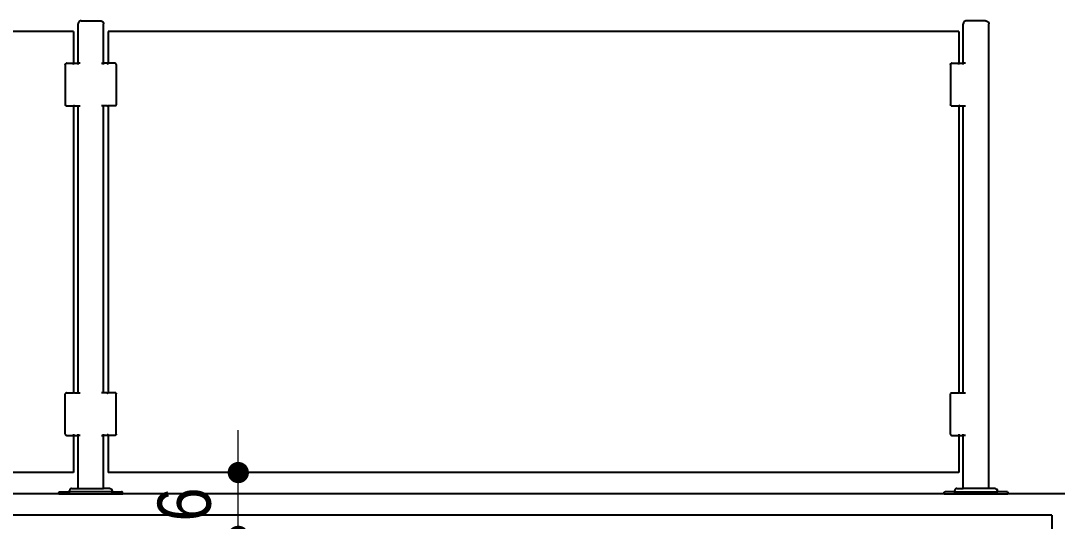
# Model space of a CAD drawing. Header units: millimetres. Extents: x 106699 to 122058, y 158555 to 162844.
# Drawn here: x 109741 to 109887.2, y 160953 to 161023.6 of the extents above; entities that cross this region are included whole.
import ezdxf

# ---------------------------------------------------------------- set-up
doc = ezdxf.new("R2010")
doc.units = ezdxf.units.MM
doc.layers.add('S2000-002 Çizgi', color=7, linetype='Continuous')
doc.styles.add('BE', font='ARIALN.TTF')
doc.dimstyles.new('Copy of BE-50', dxfattribs={"dimscale": 100, "dimtxt": 0.05, "dimasz": 0.02, "dimexe": 0.025, "dimexo": 0, "dimgap": 0.025, "dimtad": 1, "dimdec": 1, "dimrnd": 0.5, "dimdsep": 46, "dimtxsty": 'BE', "dimblk": 'DOT', "dimcen": 0.5, "dimdle": 0.025, "dimse1": 1, "dimse2": 1, "dimclrd": 256, "dimclre": 256, "dimclrt": 256, "dimadec": 0, "dimazin": 2, "dimtm": 1e-09, "dimtfac": 1, "dimtdec": 1, "dimtix": 1, "dimtmove": 2, "dimatfit": 0, "dimldrblk": 'DOT', "dimfxl": 0.5, "dimfxlon": 1, "dimtolj": 1, "dimlwd": 9, "dimlwe": 0, "dimarcsym": 0})

# ---------------------------------------------------------------- blocks, each defined once
blk = doc.blocks.new('_Dot')
at = {"color": 0, "linetype": 'ByBlock', "lineweight": -2}
blk.add_line((-0.5, 0), (-1, 0), dxfattribs=at)
at = {"color": 0, "linetype": 'ByBlock', "const_width": 0.5}
blk.add_lwpolyline([(-0.25, 0, 1), (0.25, 0, 1)], format="xyb", close=True, dxfattribs=at)
blk = doc.blocks.new('*D165')
at = {"layer": 'Defpoints', "color": 0, "transparency": 16777216}
for p in [(117079.182, 160612.898), (117079.182, 160612.898), (117079.182, 160606.898)]:
    blk.add_point(p, dxfattribs=at)
at = {"layer": 'S2000-002 Çizgi', "color": 134, "lineweight": 9, "true_color": 0x00a5a5, "transparency": 16777216}
for p, q in [((117079.182, 160614.898), (117079.182, 160616.898)), ((117079.182, 160606.898), (117079.182, 160612.898)), ((117079.182, 160604.898), (117079.182, 160602.898))]:
    blk.add_line(p, q, dxfattribs=at)
at = {"layer": 'S2000-002 Çizgi', "color": 134, "lineweight": 9, "true_color": 0x00a5a5, "transparency": 16777216, "xscale": 2, "yscale": 2, "zscale": 2}
for p, rotation in [((117079.182, 160612.898), 270), ((117079.182, 160606.898), 90)]:
    blk.add_blockref('_Dot', p, dxfattribs=dict(at, rotation=rotation))
at = {"layer": 'S2000-002 Çizgi', "color": 134, "true_color": 0x00a5a5, "transparency": 16777216, "insert": (117074.129, 160609.898), "char_height": 5, "attachment_point": 5, "rotation": 90, "style": 'BE'}
blk.add_mtext('\\A1;6', dxfattribs=at)
blk = doc.blocks.new('BB')
for p, q in [((117064.119, 160655.165), (117064.112, 160655.098)), ((117064.114, 160651.398), (117064.112, 160655.098)), ((117064.141, 160655.228), (117064.119, 160655.165)), ((117064.177, 160655.285), (117064.141, 160655.228)), ((117064.225, 160655.333), (117064.177, 160655.285)), ((117064.282, 160655.368), (117064.225, 160655.333)), ((117064.345, 160655.391), (117064.282, 160655.368)), ((117064.412, 160655.398), (117064.345, 160655.391)), ((117064.412, 160655.398), (117066.211, 160655.398)), ((117066.211, 160655.398), (117066.278, 160655.391)), ((117066.278, 160655.391), (117066.341, 160655.368)), ((117066.341, 160655.368), (117066.398, 160655.333)), ((117066.398, 160655.333), (117066.446, 160655.285)), ((117066.446, 160655.285), (117066.482, 160655.228)), ((117066.482, 160655.228), (117066.504, 160655.165)), ((117066.504, 160655.165), (117066.512, 160655.098)), ((117066.509, 160651.398), (117066.512, 160655.098)), ((117147.359, 160655.165), (117147.352, 160655.098)), ((117147.354, 160651.398), (117147.352, 160655.098)), ((117147.381, 160655.228), (117147.359, 160655.165)), ((117147.417, 160655.285), (117147.381, 160655.228)), ((117147.465, 160655.333), (117147.417, 160655.285)), ((117147.522, 160655.368), (117147.465, 160655.333)), ((117147.585, 160655.391), (117147.522, 160655.368)), ((117147.652, 160655.398), (117147.585, 160655.391)), ((117149.451, 160655.398), (117147.652, 160655.398)), ((117149.451, 160655.398), (117149.518, 160655.391)), ((117149.518, 160655.391), (117149.581, 160655.368)), ((117149.581, 160655.368), (117149.638, 160655.333)), ((117149.638, 160655.333), (117149.686, 160655.285)), ((117149.686, 160655.285), (117149.722, 160655.228)), ((117149.722, 160655.228), (117149.744, 160655.165)), ((117149.744, 160655.165), (117149.752, 160655.098)), ((117149.752, 160611.398), (117149.752, 160655.098)), ((117063.692, 160654.398), (116983.692, 160654.398)), ((117063.692, 160654.398), (117063.692, 160651.398)), ((117146.932, 160654.398), (117066.932, 160654.398)), ((117066.932, 160654.398), (117066.932, 160651.398)), ((117146.932, 160654.398), (117146.932, 160651.398)), ((117062.912, 160651.298), (117062.914, 160651.32)), ((117062.912, 160651.298), (117062.912, 160647.498)), ((117062.914, 160651.32), (117062.921, 160651.341)), ((117062.921, 160651.341), (117062.933, 160651.36)), ((117062.933, 160651.36), (117062.949, 160651.376)), ((117062.949, 160651.376), (117062.968, 160651.388)), ((117062.968, 160651.388), (117062.989, 160651.396)), ((117063.007, 160651.396), (117062.989, 160651.396)), ((117063.012, 160651.398), (117063.007, 160651.396)), ((117063.012, 160651.398), (117063.692, 160651.398)), ((117063.769, 160651.396), (117063.692, 160651.398)), ((117063.692, 160651.398), (117063.692, 160651.376)), ((117063.692, 160651.341), (117063.694, 160651.32)), ((117063.692, 160651.298), (117063.694, 160651.32)), ((117063.694, 160651.32), (117063.701, 160651.341)), ((117063.729, 160651.376), (117063.748, 160651.388)), ((117063.748, 160651.388), (117063.769, 160651.396)), ((117063.769, 160651.396), (117063.792, 160651.398)), ((117063.792, 160651.398), (117064.114, 160651.398)), ((117064.112, 160651.376), (117064.114, 160651.398)), ((117064.112, 160651.298), (117064.112, 160651.341)), ((117064.308, 160651.398), (117064.114, 160651.398)), ((117066.315, 160651.398), (117066.509, 160651.398)), ((117066.512, 160651.376), (117066.509, 160651.398)), ((117066.832, 160651.398), (117066.509, 160651.398)), ((117066.512, 160651.298), (117066.512, 160651.341)), ((117066.854, 160651.396), (117066.832, 160651.398)), ((117066.854, 160651.396), (117066.932, 160651.398)), ((117066.875, 160651.388), (117066.854, 160651.396)), ((117066.894, 160651.376), (117066.875, 160651.388)), ((117066.929, 160651.32), (117066.922, 160651.341)), ((117066.932, 160651.341), (117066.929, 160651.32)), ((117066.932, 160651.298), (117066.929, 160651.32)), ((117066.932, 160651.398), (117066.932, 160651.376)), ((117067.612, 160651.398), (117066.932, 160651.398)), ((117067.612, 160651.398), (117067.617, 160651.396)), ((117067.617, 160651.396), (117067.634, 160651.396)), ((117067.655, 160651.388), (117067.634, 160651.396)), ((117067.674, 160651.376), (117067.655, 160651.388)), ((117067.69, 160651.36), (117067.674, 160651.376)), ((117067.702, 160651.341), (117067.69, 160651.36)), ((117067.709, 160651.32), (117067.702, 160651.341)), ((117067.712, 160651.298), (117067.709, 160651.32)), ((117067.712, 160651.298), (117067.712, 160647.498)), ((117146.152, 160651.298), (117146.154, 160651.32)), ((117146.152, 160651.298), (117146.152, 160647.498)), ((117146.154, 160651.32), (117146.161, 160651.341)), ((117146.161, 160651.341), (117146.173, 160651.36)), ((117146.173, 160651.36), (117146.189, 160651.376)), ((117146.189, 160651.376), (117146.208, 160651.388)), ((117146.208, 160651.388), (117146.229, 160651.396)), ((117146.247, 160651.396), (117146.229, 160651.396)), ((117146.252, 160651.398), (117146.247, 160651.396)), ((117146.252, 160651.398), (117146.932, 160651.398)), ((117147.009, 160651.396), (117146.932, 160651.398)), ((117146.932, 160651.398), (117146.932, 160651.376)), ((117146.932, 160651.341), (117146.934, 160651.32)), ((117146.932, 160651.298), (117146.934, 160651.32)), ((117146.934, 160651.32), (117146.941, 160651.341)), ((117146.969, 160651.376), (117146.988, 160651.388)), ((117146.988, 160651.388), (117147.009, 160651.396)), ((117147.009, 160651.396), (117147.032, 160651.398)), ((117147.032, 160651.398), (117147.354, 160651.398)), ((117147.352, 160651.376), (117147.354, 160651.398)), ((117147.352, 160651.298), (117147.352, 160651.341)), ((117147.548, 160651.398), (117147.354, 160651.398)), ((117062.914, 160647.476), (117062.912, 160647.498)), ((117062.921, 160647.455), (117062.914, 160647.476)), ((117062.933, 160647.436), (117062.921, 160647.455)), ((117062.949, 160647.42), (117062.933, 160647.436)), ((117062.968, 160647.408), (117062.949, 160647.42)), ((117062.968, 160647.408), (117062.989, 160647.401)), ((117062.989, 160647.401), (117063.007, 160647.401)), ((117063.012, 160647.398), (117063.007, 160647.401)), ((117063.012, 160647.398), (117063.692, 160647.398)), ((117063.692, 160647.455), (117063.692, 160647.408)), ((117063.693, 160647.455), (117063.692, 160647.408)), ((117063.693, 160647.455), (117063.692, 160647.408)), ((117063.769, 160647.401), (117063.692, 160647.398)), ((117063.692, 160647.398), (117063.692, 160620.398)), ((117063.713, 160647.436), (117063.701, 160647.455)), ((117063.729, 160647.42), (117063.713, 160647.436)), ((117063.748, 160647.408), (117063.729, 160647.42)), ((117063.792, 160647.398), (117063.769, 160647.401)), ((117063.792, 160647.398), (117064.112, 160647.398)), ((117064.112, 160647.408), (117064.112, 160647.455)), ((117064.112, 160620.398), (117064.112, 160647.398)), ((117064.112, 160647.398), (117064.308, 160647.398)), ((117066.512, 160647.398), (117066.315, 160647.398)), ((117066.512, 160647.408), (117066.512, 160647.455)), ((117066.512, 160620.398), (117066.512, 160647.398)), ((117066.832, 160647.398), (117066.512, 160647.398)), ((117066.832, 160647.398), (117066.854, 160647.401)), ((117066.854, 160647.401), (117066.932, 160647.398)), ((117066.875, 160647.408), (117066.894, 160647.42)), ((117066.894, 160647.42), (117066.91, 160647.436)), ((117066.91, 160647.436), (117066.922, 160647.455)), ((117066.93, 160647.455), (117066.931, 160647.408)), ((117066.93, 160647.455), (117066.931, 160647.408)), ((117066.932, 160647.455), (117066.932, 160647.408)), ((117066.932, 160647.398), (117066.932, 160620.398)), ((117067.612, 160647.398), (117066.932, 160647.398)), ((117067.612, 160647.398), (117067.617, 160647.401)), ((117067.634, 160647.401), (117067.617, 160647.401)), ((117067.655, 160647.408), (117067.634, 160647.401)), ((117067.655, 160647.408), (117067.674, 160647.42)), ((117067.674, 160647.42), (117067.69, 160647.436)), ((117067.69, 160647.436), (117067.702, 160647.455)), ((117067.702, 160647.455), (117067.709, 160647.476)), ((117067.709, 160647.476), (117067.712, 160647.498)), ((117146.154, 160647.476), (117146.152, 160647.498)), ((117146.161, 160647.455), (117146.154, 160647.476)), ((117146.173, 160647.436), (117146.161, 160647.455)), ((117146.189, 160647.42), (117146.173, 160647.436)), ((117146.208, 160647.408), (117146.189, 160647.42)), ((117146.208, 160647.408), (117146.229, 160647.401)), ((117146.229, 160647.401), (117146.247, 160647.401)), ((117146.252, 160647.398), (117146.247, 160647.401)), ((117146.252, 160647.398), (117146.932, 160647.398)), ((117146.932, 160647.455), (117146.932, 160647.408)), ((117146.933, 160647.455), (117146.932, 160647.408)), ((117146.933, 160647.455), (117146.932, 160647.408)), ((117147.009, 160647.401), (117146.932, 160647.398)), ((117146.932, 160647.398), (117146.932, 160620.398)), ((117146.953, 160647.436), (117146.941, 160647.455)), ((117146.969, 160647.42), (117146.953, 160647.436)), ((117146.988, 160647.408), (117146.969, 160647.42)), ((117147.032, 160647.398), (117147.009, 160647.401)), ((117147.032, 160647.398), (117147.352, 160647.398)), ((117147.352, 160647.408), (117147.352, 160647.455)), ((117147.352, 160620.398), (117147.352, 160647.398)), ((117147.352, 160647.398), (117147.548, 160647.398)), ((117062.914, 160620.32), (117062.912, 160620.298)), ((117062.912, 160616.498), (117062.912, 160620.298)), ((117062.921, 160620.341), (117062.914, 160620.32)), ((117062.933, 160620.36), (117062.921, 160620.341)), ((117062.949, 160620.376), (117062.933, 160620.36)), ((117062.968, 160620.388), (117062.949, 160620.376)), ((117062.968, 160620.388), (117062.989, 160620.396)), ((117062.989, 160620.396), (117063.007, 160620.396)), ((117063.012, 160620.398), (117063.007, 160620.396)), ((117063.012, 160620.398), (117063.692, 160620.398)), ((117063.769, 160620.396), (117063.692, 160620.398)), ((117063.692, 160620.388), (117063.692, 160620.341)), ((117063.693, 160620.341), (117063.692, 160620.388)), ((117063.693, 160620.341), (117063.692, 160620.388)), ((117063.713, 160620.36), (117063.701, 160620.341)), ((117063.729, 160620.376), (117063.713, 160620.36)), ((117063.748, 160620.388), (117063.729, 160620.376)), ((117063.792, 160620.398), (117063.769, 160620.396)), ((117063.792, 160620.398), (117064.112, 160620.398)), ((117064.112, 160620.398), (117064.308, 160620.398)), ((117064.112, 160620.341), (117064.112, 160620.388)), ((117066.512, 160620.398), (117066.315, 160620.398)), ((117066.832, 160620.398), (117066.512, 160620.398)), ((117066.512, 160620.341), (117066.512, 160620.388)), ((117066.832, 160620.398), (117066.854, 160620.396)), ((117066.854, 160620.396), (117066.932, 160620.398)), ((117066.875, 160620.388), (117066.894, 160620.376)), ((117066.894, 160620.376), (117066.91, 160620.36)), ((117066.91, 160620.36), (117066.922, 160620.341)), ((117066.93, 160620.341), (117066.931, 160620.388)), ((117066.93, 160620.341), (117066.931, 160620.388)), ((117067.612, 160620.398), (117066.932, 160620.398)), ((117066.932, 160620.388), (117066.932, 160620.341)), ((117067.612, 160620.398), (117067.617, 160620.396)), ((117067.634, 160620.396), (117067.617, 160620.396)), ((117067.655, 160620.388), (117067.634, 160620.396)), ((117067.655, 160620.388), (117067.674, 160620.376)), ((117067.674, 160620.376), (117067.69, 160620.36)), ((117067.69, 160620.36), (117067.702, 160620.341)), ((117067.702, 160620.341), (117067.709, 160620.32)), ((117067.709, 160620.32), (117067.712, 160620.298)), ((117067.712, 160616.498), (117067.712, 160620.298)), ((117146.154, 160620.32), (117146.152, 160620.298)), ((117146.152, 160616.498), (117146.152, 160620.298)), ((117146.161, 160620.341), (117146.154, 160620.32)), ((117146.173, 160620.36), (117146.161, 160620.341)), ((117146.189, 160620.376), (117146.173, 160620.36)), ((117146.208, 160620.388), (117146.189, 160620.376)), ((117146.208, 160620.388), (117146.229, 160620.396)), ((117146.229, 160620.396), (117146.247, 160620.396)), ((117146.252, 160620.398), (117146.247, 160620.396)), ((117146.252, 160620.398), (117146.932, 160620.398)), ((117147.009, 160620.396), (117146.932, 160620.398)), ((117146.932, 160620.388), (117146.932, 160620.341)), ((117146.933, 160620.341), (117146.932, 160620.388)), ((117146.933, 160620.341), (117146.932, 160620.388)), ((117146.953, 160620.36), (117146.941, 160620.341)), ((117146.969, 160620.376), (117146.953, 160620.36)), ((117146.988, 160620.388), (117146.969, 160620.376)), ((117147.032, 160620.398), (117147.009, 160620.396)), ((117147.032, 160620.398), (117147.352, 160620.398)), ((117147.352, 160620.398), (117147.548, 160620.398)), ((117147.352, 160620.341), (117147.352, 160620.388)), ((117062.912, 160616.498), (117062.914, 160616.476)), ((117062.914, 160616.476), (117062.921, 160616.455)), ((117062.921, 160616.455), (117062.933, 160616.436)), ((117062.933, 160616.436), (117062.949, 160616.42)), ((117062.949, 160616.42), (117062.968, 160616.408)), ((117062.968, 160616.408), (117062.989, 160616.401)), ((117063.007, 160616.401), (117062.989, 160616.401)), ((117063.012, 160616.398), (117063.007, 160616.401)), ((117063.012, 160616.398), (117063.692, 160616.398)), ((117063.692, 160616.498), (117063.694, 160616.476)), ((117063.694, 160616.476), (117063.692, 160616.455)), ((117063.692, 160616.42), (117063.692, 160616.398)), ((117063.769, 160616.401), (117063.692, 160616.398)), ((117063.692, 160616.398), (117063.692, 160612.898)), ((117063.694, 160616.476), (117063.701, 160616.455)), ((117063.729, 160616.42), (117063.748, 160616.408)), ((117063.748, 160616.408), (117063.769, 160616.401)), ((117063.769, 160616.401), (117063.792, 160616.398)), ((117063.792, 160616.398), (117064.114, 160616.398)), ((117064.112, 160616.455), (117064.112, 160616.498)), ((117064.114, 160616.398), (117064.112, 160616.42)), ((117064.112, 160611.398), (117064.114, 160616.398)), ((117064.308, 160616.398), (117064.114, 160616.398)), ((117066.315, 160616.398), (117066.509, 160616.398)), ((117066.509, 160616.398), (117066.512, 160616.42)), ((117066.512, 160611.398), (117066.509, 160616.398)), ((117066.832, 160616.398), (117066.509, 160616.398)), ((117066.512, 160616.455), (117066.512, 160616.498)), ((117066.854, 160616.401), (117066.832, 160616.398)), ((117066.875, 160616.408), (117066.854, 160616.401)), ((117066.854, 160616.401), (117066.932, 160616.398)), ((117066.894, 160616.42), (117066.875, 160616.408)), ((117066.929, 160616.476), (117066.922, 160616.455)), ((117066.932, 160616.498), (117066.929, 160616.476)), ((117066.929, 160616.476), (117066.932, 160616.455)), ((117066.932, 160616.42), (117066.932, 160616.398)), ((117066.932, 160616.398), (117066.932, 160612.898)), ((117067.612, 160616.398), (117066.932, 160616.398)), ((117067.612, 160616.398), (117067.617, 160616.401)), ((117067.617, 160616.401), (117067.634, 160616.401)), ((117067.655, 160616.408), (117067.634, 160616.401)), ((117067.674, 160616.42), (117067.655, 160616.408)), ((117067.69, 160616.436), (117067.674, 160616.42)), ((117067.702, 160616.455), (117067.69, 160616.436)), ((117067.709, 160616.476), (117067.702, 160616.455)), ((117067.712, 160616.498), (117067.709, 160616.476)), ((117146.152, 160616.498), (117146.154, 160616.476)), ((117146.154, 160616.476), (117146.161, 160616.455)), ((117146.161, 160616.455), (117146.173, 160616.436)), ((117146.173, 160616.436), (117146.189, 160616.42)), ((117146.189, 160616.42), (117146.208, 160616.408)), ((117146.208, 160616.408), (117146.229, 160616.401)), ((117146.247, 160616.401), (117146.229, 160616.401)), ((117146.252, 160616.398), (117146.247, 160616.401)), ((117146.252, 160616.398), (117146.932, 160616.398)), ((117146.932, 160616.498), (117146.934, 160616.476)), ((117146.934, 160616.476), (117146.932, 160616.455)), ((117146.932, 160616.42), (117146.932, 160616.398)), ((117147.009, 160616.401), (117146.932, 160616.398)), ((117146.932, 160616.398), (117146.932, 160612.898)), ((117146.934, 160616.476), (117146.941, 160616.455)), ((117146.969, 160616.42), (117146.988, 160616.408)), ((117146.988, 160616.408), (117147.009, 160616.401)), ((117147.009, 160616.401), (117147.032, 160616.398)), ((117147.032, 160616.398), (117147.354, 160616.398)), ((117147.352, 160616.455), (117147.352, 160616.498)), ((117147.354, 160616.398), (117147.352, 160616.42)), ((117147.352, 160611.398), (117147.354, 160616.398)), ((117147.548, 160616.398), (117147.354, 160616.398)), ((117063.692, 160612.898), (116983.692, 160612.898)), ((117146.932, 160612.898), (117066.932, 160612.898)), ((117062.312, 160610.998), (117062.314, 160611.02)), ((117062.312, 160610.898), (117062.312, 160610.998)), ((117062.321, 160611.041), (117062.314, 160611.02)), ((117062.333, 160611.06), (117062.321, 160611.041)), ((117062.349, 160611.076), (117062.333, 160611.06)), ((117062.349, 160611.076), (117062.368, 160611.088)), ((117062.368, 160611.088), (117062.389, 160611.096)), ((117062.389, 160611.096), (117062.412, 160611.098)), ((117062.412, 160611.098), (117063.312, 160611.098)), ((117063.317, 160611.243), (117063.312, 160611.198)), ((117063.312, 160611.098), (117063.312, 160611.198)), ((117063.312, 160611.041), (117063.312, 160611.098)), ((117067.312, 160611.098), (117063.312, 160611.098)), ((117063.312, 160610.998), (117063.312, 160611.02)), ((117063.331, 160611.285), (117063.317, 160611.243)), ((117063.355, 160611.323), (117063.331, 160611.285)), ((117063.387, 160611.354), (117063.355, 160611.323)), ((117063.425, 160611.378), (117063.387, 160611.354)), ((117063.467, 160611.393), (117063.425, 160611.378)), ((117063.512, 160611.398), (117063.467, 160611.393)), ((117063.512, 160611.398), (117064.112, 160611.398)), ((117064.112, 160611.398), (117066.512, 160611.398)), ((117067.111, 160611.398), (117066.512, 160611.398)), ((117067.111, 160611.398), (117067.156, 160611.393)), ((117067.156, 160611.393), (117067.198, 160611.378)), ((117067.198, 160611.378), (117067.236, 160611.354)), ((117067.236, 160611.354), (117067.268, 160611.323)), ((117067.268, 160611.323), (117067.292, 160611.285)), ((117067.292, 160611.285), (117067.307, 160611.243)), ((117067.307, 160611.243), (117067.312, 160611.198)), ((117067.312, 160611.098), (117067.312, 160611.198)), ((117067.312, 160611.041), (117067.312, 160611.098)), ((117067.312, 160611.098), (117068.211, 160611.098)), ((117067.312, 160610.998), (117067.312, 160611.02)), ((117068.234, 160611.096), (117068.211, 160611.098)), ((117068.255, 160611.088), (117068.234, 160611.096)), ((117068.274, 160611.076), (117068.255, 160611.088)), ((117068.29, 160611.06), (117068.274, 160611.076)), ((117068.302, 160611.041), (117068.29, 160611.06)), ((117068.309, 160611.02), (117068.302, 160611.041)), ((117068.312, 160610.998), (117068.309, 160611.02)), ((117068.312, 160610.898), (117068.312, 160610.998)), ((117145.552, 160610.998), (117145.554, 160611.02)), ((117145.552, 160610.898), (117145.552, 160610.998)), ((117145.554, 160611.02), (117145.561, 160611.041)), ((117145.561, 160611.041), (117145.573, 160611.06)), ((117145.573, 160611.06), (117145.589, 160611.076)), ((117145.589, 160611.076), (117145.608, 160611.088)), ((117145.608, 160611.088), (117145.629, 160611.096)), ((117145.629, 160611.096), (117145.652, 160611.098)), ((117146.552, 160611.098), (117145.652, 160611.098)), ((117146.557, 160611.243), (117146.552, 160611.198)), ((117146.552, 160611.098), (117146.552, 160611.198)), ((117146.552, 160611.041), (117146.552, 160611.098)), ((117146.552, 160611.098), (117150.552, 160611.098)), ((117146.552, 160610.998), (117146.552, 160611.02)), ((117146.571, 160611.285), (117146.557, 160611.243)), ((117146.595, 160611.323), (117146.571, 160611.285)), ((117146.627, 160611.354), (117146.595, 160611.323)), ((117146.665, 160611.378), (117146.627, 160611.354)), ((117146.707, 160611.393), (117146.665, 160611.378)), ((117146.752, 160611.398), (117146.707, 160611.393)), ((117146.752, 160611.398), (117147.352, 160611.398)), ((117149.752, 160611.398), (117147.352, 160611.398)), ((117150.351, 160611.398), (117149.752, 160611.398)), ((117150.351, 160611.398), (117150.396, 160611.393)), ((117150.396, 160611.393), (117150.438, 160611.378)), ((117150.438, 160611.378), (117150.476, 160611.354)), ((117150.476, 160611.354), (117150.508, 160611.323)), ((117150.508, 160611.323), (117150.532, 160611.285)), ((117150.532, 160611.285), (117150.547, 160611.243)), ((117150.547, 160611.243), (117150.552, 160611.198)), ((117150.552, 160611.098), (117150.552, 160611.198)), ((117150.552, 160611.041), (117150.552, 160611.098)), ((117151.451, 160611.098), (117150.552, 160611.098)), ((117150.552, 160610.998), (117150.552, 160611.02)), ((117151.474, 160611.096), (117151.451, 160611.098)), ((117151.495, 160611.088), (117151.474, 160611.096)), ((117151.514, 160611.076), (117151.495, 160611.088)), ((117151.514, 160611.076), (117151.53, 160611.06)), ((117151.53, 160611.06), (117151.542, 160611.041)), ((117151.542, 160611.041), (117151.549, 160611.02)), ((117151.552, 160610.998), (117151.549, 160611.02)), ((117151.552, 160610.898), (117151.552, 160610.998)), ((117062.312, 160610.898), (116985.072, 160610.898)), ((117062.312, 160610.898), (117068.312, 160610.898)), ((117145.552, 160610.898), (117068.312, 160610.898)), ((117145.552, 160610.898), (117151.552, 160610.898)), ((117157.692, 160610.898), (117151.552, 160610.898)), ((117155.692, 160608.898), (116899.692, 160608.898)), ((117155.692, 160608.898), (117155.692, 160606.954))]:
    blk.add_line(p, q)
at = {"layer": 'S2000-002 Çizgi'}
dim = blk.add_linear_dim(base=(117079.182, 160612.898), p1=(117079.182, 160606.898), p2=(117079.182, 160612.898), angle=90, dimstyle='Copy of BE-50', dxfattribs=at)
dim.commit()
dim.dimension.update_dxf_attribs({"geometry": '*D165', "text_midpoint": (117074.129, 160609.898)})

msp = doc.modelspace()

# ---------------------------------------------------------------- block references
at = {"layer": 'S2000-002 Çizgi', "xscale": 1.5, "yscale": 1.5, "zscale": 1.5}
msp.add_blockref('BB', (-65847.07, -79959.46), dxfattribs=at)

doc.saveas('drawing.dxf')
